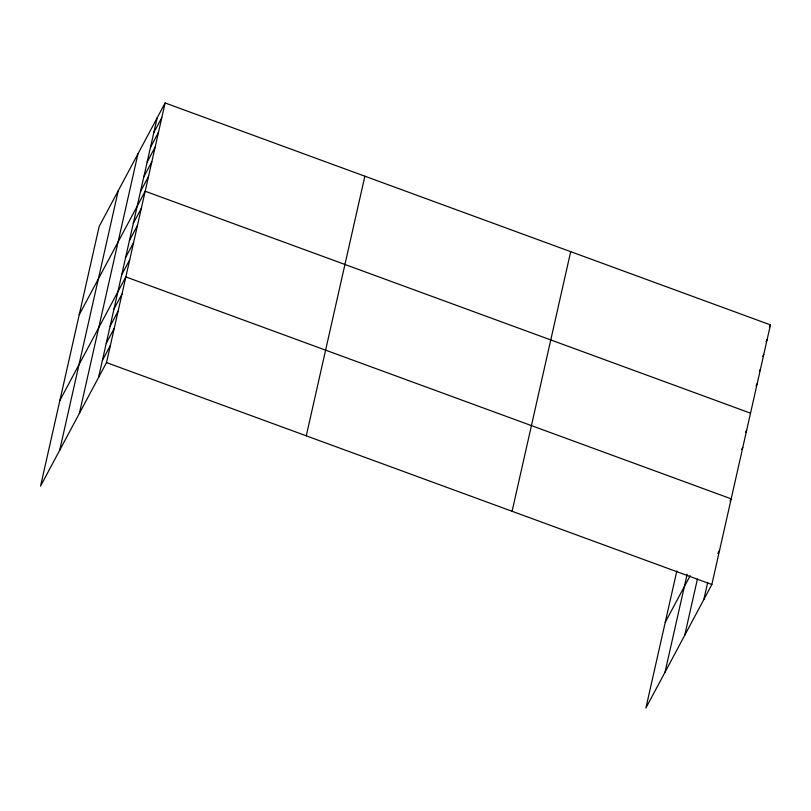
<?xml version="1.0" encoding="UTF-8"?>
<svg xmlns="http://www.w3.org/2000/svg" width="811" height="811" viewBox="0 0 811 811"><rect width="100%" height="100%" fill="white"/><g stroke="black" fill="none" stroke-linecap="round" stroke-linejoin="round"><path stroke-width="1.22" d="M59.679 450.287L118.274 190.666M79.377 413.387L137.982 153.766M98.506 377.571L157.111 117.95M165.109 102.967L99.155 226.482L40.55 486.103L106.505 362.588L165.109 102.967L770.45 324.897L711.845 584.518L645.891 708.033L676.84 570.954M306.264 435.821L364.869 176.2M512.086 511.285L570.691 251.663M665.02 672.218L687.12 574.31M684.717 635.317L697.43 579.013M703.847 599.501L707.719 582.369M153.786 132.659L161.784 117.676M150.461 147.369L158.469 132.386M147.146 162.078L155.144 147.095M143.821 176.798L151.819 161.815M140.506 191.508L148.504 176.524M79.225 314.749L145.179 191.234L750.52 413.164M133.318 223.349L141.317 208.366M129.446 240.492L137.444 225.509M125.573 257.624L133.582 242.641M121.711 274.757L129.709 259.773M59.892 400.431L125.837 276.906L731.187 498.846L730.042 500.985M113.976 309.032L121.974 294.048M110.103 326.164L118.102 311.181M106.241 343.296L114.239 328.313M102.368 360.429L110.367 345.456M769.304 327.036L770.45 324.897M765.99 341.745L767.125 339.606M762.664 356.465L763.81 354.316M759.349 371.174L760.485 369.035M756.024 385.884L757.17 383.745M745.512 432.445L746.657 430.306M741.649 449.578L742.785 447.439M665.233 622.361L690.151 575.688M717.867 553.457L719.58 550.253M106.505 362.588L711.845 584.518"/></g></svg>
